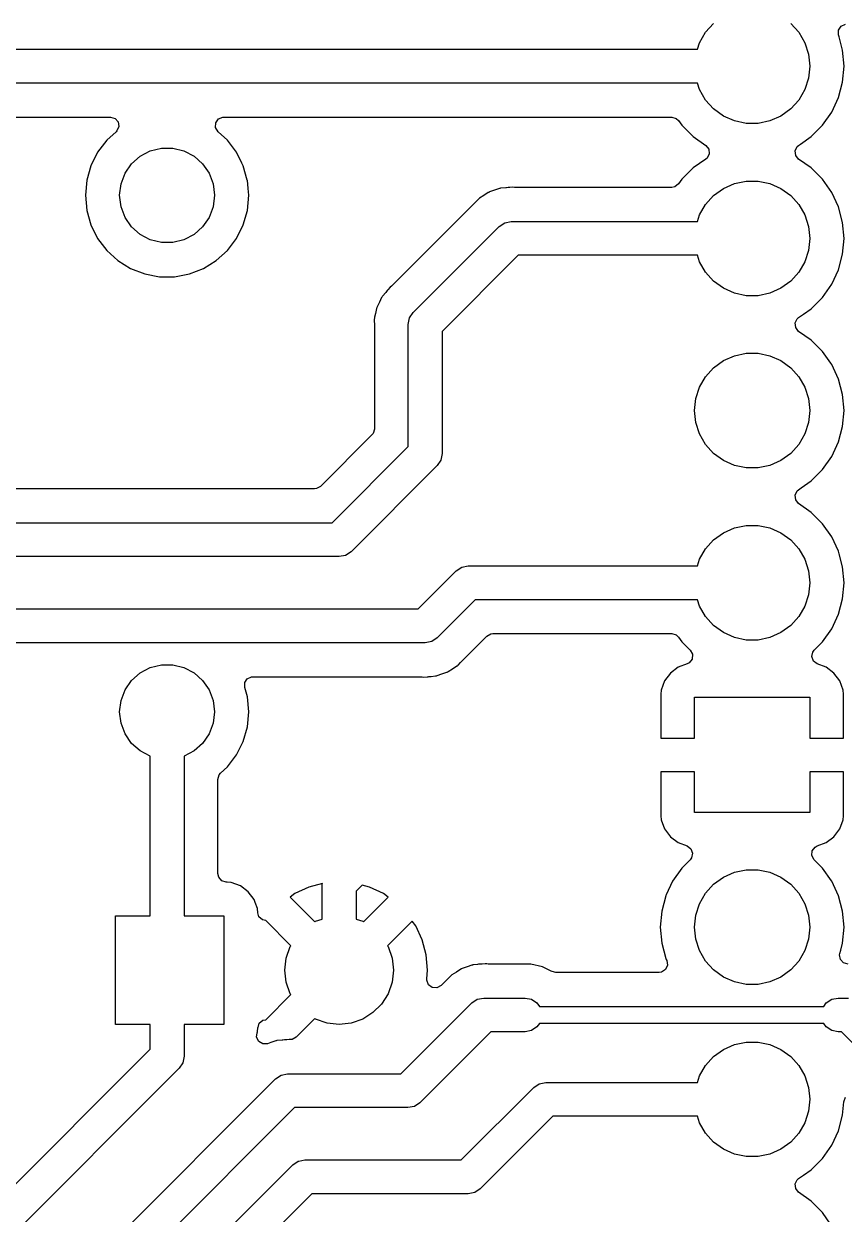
# Model space of a CAD drawing. Extents: x 1.7 to 7.7, y -4.5 to -1.4.
# Drawn here: x 4.517 to 4.993, y -2.442 to -1.75 of the extents above; entities that cross this region are included whole.
import ezdxf

# ---------------------------------------------------------------- set-up
doc = ezdxf.new("R2010")
doc.units = 0
doc.header["$MEASUREMENT"] = 0
doc.layers.add('BLACK', color=7, linetype='CONTINUOUS')

msp = doc.modelspace()

# ---------------------------------------------------------------- linework, layer by layer
at = {"layer": 'BLACK', "linetype": 'CONTINUOUS'}
for p, q in [((4.90943, -1.76139), (4.91293, -1.75533)), ((4.91293, -1.75533), (4.91761, -1.75013)), ((4.96239, -1.75013), (4.96707, -1.75533)), ((4.96707, -1.75533), (4.97057, -1.76139)), ((4.99016, -1.75677), (4.99023, -1.75402)), ((4.99023, -1.75402), (4.99177, -1.75174)), ((4.99177, -1.75174), (4.9943, -1.75066)), ((4.9082, -1.76516), (4.90943, -1.76139)), ((4.97057, -1.76139), (4.97273, -1.76804)), ((4.99049, -1.75799), (4.99016, -1.75677)), ((4.99256, -1.76573), (4.99049, -1.75799)), ((4.4, -1.76516), (4.9082, -1.76516)), ((4.97273, -1.76804), (4.97346, -1.775)), ((4.99337, -1.775), (4.99256, -1.76573)), ((4.97346, -1.775), (4.97273, -1.78196)), ((4.99256, -1.78427), (4.99337, -1.775)), ((4.97273, -1.78196), (4.97057, -1.78861)), ((4.9082, -1.78484), (4.40408, -1.78484)), ((4.90943, -1.78861), (4.9082, -1.78484)), ((4.91293, -1.79467), (4.90943, -1.78861)), ((4.97057, -1.78861), (4.96707, -1.79467)), ((4.99015, -1.79325), (4.99256, -1.78427)), ((4.91761, -1.79987), (4.91293, -1.79467)), ((4.96707, -1.79467), (4.96239, -1.79987)), ((4.98622, -1.80169), (4.99015, -1.79325)), ((4.92327, -1.80398), (4.91761, -1.79987)), ((4.92966, -1.80683), (4.92327, -1.80398)), ((4.95673, -1.80398), (4.95034, -1.80683)), ((4.96239, -1.79987), (4.95673, -1.80398)), ((4.98089, -1.80931), (4.98622, -1.80169)), ((4.41426, -1.80455), (4.5671, -1.80455)), ((4.5671, -1.80455), (4.56974, -1.80532)), ((4.56974, -1.80532), (4.57154, -1.8074)), ((4.57193, -1.81012), (4.57079, -1.81263)), ((4.57154, -1.8074), (4.57193, -1.81012)), ((4.62818, -1.81069), (4.62825, -1.80794)), ((4.62961, -1.81304), (4.62818, -1.81069)), ((4.62825, -1.80794), (4.6298, -1.80566)), ((4.6298, -1.80566), (4.63233, -1.80458)), ((4.63233, -1.80458), (4.6329, -1.80455)), ((4.6329, -1.80455), (4.89324, -1.80455)), ((4.89324, -1.80455), (4.89588, -1.80532)), ((4.89588, -1.80532), (4.89724, -1.80663)), ((4.89724, -1.80663), (4.89911, -1.80931)), ((4.89911, -1.80931), (4.90569, -1.81589)), ((4.9365, -1.80828), (4.92966, -1.80683)), ((4.9435, -1.80828), (4.9365, -1.80828)), ((4.95034, -1.80683), (4.9435, -1.80828)), ((4.97431, -1.81589), (4.98089, -1.80931)), ((4.56492, -1.81802), (4.55964, -1.82501)), ((4.57039, -1.81304), (4.56492, -1.81802)), ((4.57079, -1.81263), (4.57039, -1.81304)), ((4.63508, -1.81802), (4.62961, -1.81304)), ((4.64036, -1.82501), (4.63508, -1.81802)), ((4.90569, -1.81589), (4.90569, -1.81589)), ((4.90569, -1.81589), (4.913, -1.821)), ((4.96801, -1.82029), (4.97431, -1.81589)), ((4.55964, -1.82501), (4.55574, -1.83285)), ((4.55964, -1.82501), (4.55964, -1.82501)), ((4.58434, -1.82732), (4.59023, -1.82423)), ((4.59023, -1.82423), (4.59668, -1.82264)), ((4.59668, -1.82264), (4.60332, -1.82264)), ((4.60332, -1.82264), (4.60977, -1.82423)), ((4.60977, -1.82423), (4.61566, -1.82732)), ((4.64346, -1.83124), (4.64036, -1.82501)), ((4.64036, -1.82501), (4.64036, -1.82501)), ((4.913, -1.821), (4.91472, -1.82315)), ((4.91472, -1.82315), (4.915, -1.82589)), ((4.965, -1.82411), (4.96624, -1.82166)), ((4.96528, -1.82685), (4.965, -1.82411)), ((4.96624, -1.82166), (4.967, -1.821)), ((4.967, -1.821), (4.96801, -1.82029)), ((4.5756, -1.83719), (4.57937, -1.83172)), ((4.57937, -1.83172), (4.58434, -1.82732)), ((4.61566, -1.82732), (4.62063, -1.83172)), ((4.62063, -1.83172), (4.6244, -1.83719)), ((4.64426, -1.83285), (4.64346, -1.83124)), ((4.913, -1.829), (4.90569, -1.83411)), ((4.91376, -1.82834), (4.913, -1.829)), ((4.915, -1.82589), (4.91376, -1.82834)), ((4.967, -1.829), (4.96528, -1.82685)), ((4.97431, -1.83411), (4.967, -1.829)), ((4.55574, -1.83285), (4.55334, -1.84128)), ((4.55574, -1.83285), (4.55574, -1.83285)), ((4.57324, -1.8434), (4.5756, -1.83719)), ((4.6244, -1.83719), (4.62676, -1.8434)), ((4.64663, -1.84119), (4.64426, -1.83285)), ((4.90569, -1.83411), (4.89911, -1.84069)), ((4.98089, -1.84069), (4.97431, -1.83411)), ((4.97431, -1.83411), (4.97431, -1.83411)), ((4.55334, -1.84128), (4.55253, -1.85)), ((4.55334, -1.84128), (4.55334, -1.84128)), ((4.57244, -1.85), (4.57324, -1.8434)), ((4.62676, -1.8434), (4.62756, -1.85)), ((4.64666, -1.84128), (4.64663, -1.84119)), ((4.6471, -1.84605), (4.64666, -1.84128)), ((4.64666, -1.84128), (4.64666, -1.84128)), ((4.79679, -1.84562), (4.79398, -1.84587)), ((4.797, -1.8456), (4.79679, -1.84562)), ((4.79725, -1.84557), (4.797, -1.8456)), ((4.79828, -1.84545), (4.79725, -1.84557)), ((4.7986, -1.84545), (4.79828, -1.84545)), ((4.79882, -1.84544), (4.7986, -1.84545)), ((4.79909, -1.84542), (4.79882, -1.84544)), ((4.80087, -1.84526), (4.79909, -1.84542)), ((4.8018, -1.8454), (4.80087, -1.84526)), ((4.80251, -1.84545), (4.8018, -1.8454)), ((4.89324, -1.84545), (4.80251, -1.84545)), ((4.89509, -1.84509), (4.89324, -1.84545)), ((4.89724, -1.84337), (4.89509, -1.84509)), ((4.89911, -1.84069), (4.89724, -1.84337)), ((4.92327, -1.84602), (4.92966, -1.84317)), ((4.92966, -1.84317), (4.9365, -1.84172)), ((4.9365, -1.84172), (4.9435, -1.84172)), ((4.9435, -1.84172), (4.95034, -1.84317)), ((4.95034, -1.84317), (4.95673, -1.84602)), ((4.9862, -1.84829), (4.98089, -1.84069)), ((4.55253, -1.85), (4.55253, -1.85)), ((4.55253, -1.85), (4.55334, -1.85872)), ((4.57324, -1.8566), (4.57244, -1.85)), ((4.62756, -1.85), (4.62676, -1.8566)), ((4.64666, -1.85872), (4.64747, -1.85)), ((4.64747, -1.85), (4.6471, -1.84605)), ((4.78088, -1.85221), (4.7788, -1.85441)), ((4.7811, -1.85203), (4.78088, -1.85221)), ((4.78132, -1.85184), (4.78109, -1.85203)), ((4.78109, -1.85203), (4.7811, -1.85203)), ((4.78133, -1.85184), (4.78132, -1.85184)), ((4.78155, -1.85166), (4.78133, -1.85184)), ((4.78412, -1.85008), (4.78155, -1.85166)), ((4.78665, -1.84842), (4.78412, -1.85008)), ((4.7869, -1.84829), (4.78665, -1.84842)), ((4.78717, -1.84816), (4.7869, -1.84829)), ((4.7869, -1.84829), (4.7869, -1.84829)), ((4.78743, -1.84804), (4.78717, -1.84816)), ((4.78717, -1.84816), (4.78717, -1.84816)), ((4.7903, -1.84709), (4.78743, -1.84804)), ((4.78743, -1.84804), (4.78743, -1.84804)), ((4.78743, -1.84804), (4.78743, -1.84804)), ((4.79314, -1.84605), (4.7903, -1.84709)), ((4.79342, -1.84599), (4.79314, -1.84605)), ((4.79371, -1.84592), (4.79342, -1.84599)), ((4.79342, -1.84599), (4.79342, -1.84599)), ((4.79398, -1.84587), (4.79371, -1.84592)), ((4.79371, -1.84592), (4.79371, -1.84592)), ((4.91293, -1.85533), (4.91761, -1.85013)), ((4.91761, -1.85013), (4.92327, -1.84602)), ((4.95673, -1.84602), (4.96239, -1.85013)), ((4.96239, -1.85013), (4.96707, -1.85533)), ((4.98622, -1.84831), (4.9862, -1.84829)), ((4.99015, -1.85675), (4.98622, -1.84831)), ((4.55334, -1.85872), (4.55334, -1.85872)), ((4.55334, -1.85872), (4.55574, -1.86715)), ((4.5756, -1.86281), (4.57324, -1.8566)), ((4.62676, -1.8566), (4.6244, -1.86281)), ((4.64426, -1.86715), (4.64666, -1.85872)), ((4.7788, -1.85441), (4.73088, -1.90233)), ((4.90943, -1.86139), (4.91293, -1.85533)), ((4.96707, -1.85533), (4.97057, -1.86139)), ((4.99256, -1.86573), (4.99015, -1.85675)), ((4.57937, -1.86828), (4.5756, -1.86281)), ((4.6244, -1.86281), (4.62063, -1.86828)), ((4.79304, -1.86804), (4.79623, -1.86591)), ((4.79623, -1.86591), (4.8, -1.86516)), ((4.8, -1.86516), (4.9082, -1.86516)), ((4.9082, -1.86516), (4.90943, -1.86139)), ((4.97057, -1.86139), (4.97273, -1.86804)), ((4.99337, -1.875), (4.99256, -1.86573)), ((4.55574, -1.86715), (4.55574, -1.86715)), ((4.55574, -1.86715), (4.55964, -1.87499)), ((4.58434, -1.87268), (4.57937, -1.86828)), ((4.59023, -1.87577), (4.58434, -1.87268)), ((4.61566, -1.87268), (4.60977, -1.87577)), ((4.62063, -1.86828), (4.61566, -1.87268)), ((4.64036, -1.87499), (4.64426, -1.86715)), ((4.74304, -1.91804), (4.79304, -1.86804)), ((4.97273, -1.86804), (4.97346, -1.875)), ((4.55964, -1.87499), (4.55964, -1.87499)), ((4.55964, -1.87499), (4.56492, -1.88198)), ((4.59668, -1.87736), (4.59023, -1.87577)), ((4.60332, -1.87736), (4.59668, -1.87736)), ((4.60977, -1.87577), (4.60332, -1.87736)), ((4.63508, -1.88198), (4.64036, -1.87499)), ((4.97346, -1.875), (4.97273, -1.88196)), ((4.99256, -1.88427), (4.99337, -1.875)), ((4.56492, -1.88198), (4.5714, -1.88788)), ((4.6286, -1.88788), (4.63508, -1.88198)), ((4.80408, -1.88484), (4.75984, -1.92908)), ((4.9082, -1.88484), (4.80408, -1.88484)), ((4.90943, -1.88861), (4.9082, -1.88484)), ((4.97273, -1.88196), (4.97057, -1.88861)), ((4.99015, -1.89325), (4.99256, -1.88427)), ((4.5714, -1.88788), (4.5714, -1.88788)), ((4.5714, -1.88788), (4.57884, -1.89249)), ((4.57884, -1.89249), (4.57884, -1.89249)), ((4.57884, -1.89249), (4.57884, -1.89249)), ((4.57884, -1.89249), (4.58701, -1.89565)), ((4.61299, -1.89565), (4.62116, -1.89249)), ((4.62116, -1.89249), (4.6286, -1.88788)), ((4.91293, -1.89467), (4.90943, -1.88861)), ((4.97057, -1.88861), (4.96707, -1.89467)), ((4.98622, -1.90169), (4.99015, -1.89325)), ((4.58701, -1.89565), (4.59562, -1.89726)), ((4.59562, -1.89726), (4.59562, -1.89726)), ((4.59562, -1.89726), (4.60438, -1.89726)), ((4.60438, -1.89726), (4.61299, -1.89565)), ((4.60438, -1.89726), (4.60438, -1.89726)), ((4.91761, -1.89987), (4.91293, -1.89467)), ((4.92327, -1.90398), (4.91761, -1.89987)), ((4.96239, -1.89987), (4.95673, -1.90398)), ((4.96707, -1.89467), (4.96239, -1.89987)), ((4.72709, -1.90634), (4.72515, -1.90865)), ((4.72789, -1.90532), (4.72709, -1.90634)), ((4.72812, -1.90509), (4.72789, -1.90532)), ((4.72826, -1.90494), (4.72812, -1.90509)), ((4.72959, -1.90336), (4.72826, -1.90494)), ((4.73034, -1.9028), (4.72959, -1.90336)), ((4.73088, -1.90233), (4.73034, -1.9028)), ((4.92966, -1.90683), (4.92327, -1.90398)), ((4.9365, -1.90828), (4.92966, -1.90683)), ((4.95034, -1.90683), (4.9435, -1.90828)), ((4.95673, -1.90398), (4.95034, -1.90683)), ((4.98089, -1.90931), (4.98622, -1.90169)), ((4.72205, -1.91483), (4.72195, -1.91509)), ((4.7234, -1.91212), (4.72205, -1.91483)), ((4.72468, -1.90938), (4.7234, -1.91212)), ((4.72483, -1.90914), (4.72468, -1.90938)), ((4.72499, -1.90889), (4.72483, -1.90914)), ((4.72483, -1.90914), (4.72483, -1.90914)), ((4.72515, -1.90865), (4.72499, -1.90889)), ((4.72499, -1.90889), (4.72499, -1.90889)), ((4.9435, -1.90828), (4.9365, -1.90828)), ((4.97431, -1.91589), (4.98089, -1.90931)), ((4.72042, -1.92183), (4.72039, -1.92212)), ((4.72045, -1.92155), (4.72042, -1.92183)), ((4.72042, -1.92183), (4.72042, -1.92183)), ((4.72063, -1.9208), (4.72045, -1.92155)), ((4.72115, -1.9186), (4.72063, -1.9208)), ((4.72155, -1.91665), (4.72115, -1.9186)), ((4.72176, -1.91564), (4.72155, -1.91665)), ((4.72185, -1.91537), (4.72176, -1.91564)), ((4.72195, -1.91509), (4.72185, -1.91537)), ((4.72185, -1.91537), (4.72185, -1.91537)), ((4.72195, -1.91509), (4.72195, -1.91509)), ((4.74016, -1.925), (4.74091, -1.92123)), ((4.74091, -1.92123), (4.74304, -1.91804)), ((4.965, -1.92411), (4.96624, -1.92166)), ((4.96624, -1.92166), (4.967, -1.921)), ((4.967, -1.921), (4.96984, -1.91901)), ((4.96984, -1.91901), (4.97431, -1.91589)), ((4.72039, -1.92212), (4.72036, -1.92241)), ((4.72036, -1.92241), (4.72045, -1.92543)), ((4.72039, -1.92212), (4.72039, -1.92212)), ((4.72045, -1.92543), (4.72045, -1.98574)), ((4.74016, -1.99592), (4.74016, -1.925)), ((4.96528, -1.92685), (4.965, -1.92411)), ((4.967, -1.929), (4.96528, -1.92685)), ((4.75984, -1.92908), (4.75984, -2)), ((4.97431, -1.93411), (4.967, -1.929)), ((4.98089, -1.94069), (4.97431, -1.93411)), ((4.97431, -1.93411), (4.97431, -1.93411)), ((4.92966, -1.94317), (4.9365, -1.94172)), ((4.9365, -1.94172), (4.9435, -1.94172)), ((4.9435, -1.94172), (4.95034, -1.94317)), ((4.98563, -1.94747), (4.98089, -1.94069)), ((4.91761, -1.95013), (4.92327, -1.94602)), ((4.92327, -1.94602), (4.92966, -1.94317)), ((4.95034, -1.94317), (4.95673, -1.94602)), ((4.95673, -1.94602), (4.96239, -1.95013)), ((4.98622, -1.94831), (4.98563, -1.94747)), ((4.99015, -1.95675), (4.98622, -1.94831)), ((4.90943, -1.96139), (4.91293, -1.95533)), ((4.91293, -1.95533), (4.91761, -1.95013)), ((4.96239, -1.95013), (4.96707, -1.95533)), ((4.96707, -1.95533), (4.97057, -1.96139)), ((4.90727, -1.96804), (4.90943, -1.96139)), ((4.97057, -1.96139), (4.97273, -1.96804)), ((4.99256, -1.96573), (4.99015, -1.95675)), ((4.90654, -1.975), (4.90727, -1.96804)), ((4.97273, -1.96804), (4.97346, -1.975)), ((4.99337, -1.975), (4.99256, -1.96573)), ((4.90727, -1.98196), (4.90654, -1.975)), ((4.97346, -1.975), (4.97273, -1.98196)), ((4.99256, -1.98427), (4.99337, -1.975)), ((4.90943, -1.98861), (4.90727, -1.98196)), ((4.97273, -1.98196), (4.97057, -1.98861)), ((4.71902, -1.98919), (4.68919, -2.01902)), ((4.71968, -1.98838), (4.71902, -1.98919)), ((4.72045, -1.98574), (4.71968, -1.98838)), ((4.91293, -1.99467), (4.90943, -1.98861)), ((4.97057, -1.98861), (4.96707, -1.99467)), ((4.99015, -1.99325), (4.99256, -1.98427)), ((4.69592, -2.04016), (4.74016, -1.99592)), ((4.91761, -1.99987), (4.91293, -1.99467)), ((4.96707, -1.99467), (4.96239, -1.99987)), ((4.98622, -2.00169), (4.99015, -1.99325)), ((4.75909, -2.00377), (4.75696, -2.00696)), ((4.75984, -2), (4.75909, -2.00377)), ((4.92327, -2.00398), (4.91761, -1.99987)), ((4.92966, -2.00683), (4.92327, -2.00398)), ((4.95673, -2.00398), (4.95034, -2.00683)), ((4.96239, -1.99987), (4.95673, -2.00398)), ((4.98089, -2.00931), (4.98622, -2.00169)), ((4.75696, -2.00696), (4.70696, -2.05696)), ((4.9365, -2.00828), (4.92966, -2.00683)), ((4.9435, -2.00828), (4.9365, -2.00828)), ((4.95034, -2.00683), (4.9435, -2.00828)), ((4.97431, -2.01589), (4.98089, -2.00931)), ((4.96852, -2.01994), (4.97431, -2.01589)), ((4.68574, -2.02045), (4.30251, -2.02045)), ((4.68678, -2.02034), (4.68574, -2.02045)), ((4.68919, -2.01902), (4.68678, -2.02034)), ((4.965, -2.02411), (4.96624, -2.02166)), ((4.96528, -2.02685), (4.965, -2.02411)), ((4.96624, -2.02166), (4.967, -2.021)), ((4.967, -2.021), (4.96852, -2.01994)), ((4.967, -2.029), (4.96528, -2.02685)), ((4.97431, -2.03411), (4.967, -2.029)), ((4.98089, -2.04069), (4.97431, -2.03411)), ((4.97431, -2.03411), (4.97431, -2.03411)), ((4.3, -2.04016), (4.69592, -2.04016)), ((4.91761, -2.05013), (4.92327, -2.04602)), ((4.92327, -2.04602), (4.92966, -2.04317)), ((4.92966, -2.04317), (4.9365, -2.04172)), ((4.9365, -2.04172), (4.9435, -2.04172)), ((4.9435, -2.04172), (4.95034, -2.04317)), ((4.95034, -2.04317), (4.95673, -2.04602)), ((4.95673, -2.04602), (4.96239, -2.05013)), ((4.9862, -2.04829), (4.98089, -2.04069)), ((4.91293, -2.05533), (4.91761, -2.05013)), ((4.96239, -2.05013), (4.96707, -2.05533)), ((4.98622, -2.04831), (4.9862, -2.04829)), ((4.99015, -2.05675), (4.98622, -2.04831)), ((4.7, -2.05984), (4.30408, -2.05984)), ((4.70377, -2.05909), (4.7, -2.05984)), ((4.70696, -2.05696), (4.70377, -2.05909)), ((4.90943, -2.06139), (4.91293, -2.05533)), ((4.96707, -2.05533), (4.97057, -2.06139)), ((4.99057, -2.0583), (4.99015, -2.05675)), ((4.99015, -2.05675), (4.99015, -2.05675)), ((4.99015, -2.05675), (4.99015, -2.05675)), ((4.99256, -2.06573), (4.99057, -2.0583)), ((4.76804, -2.06804), (4.77123, -2.06591)), ((4.77123, -2.06591), (4.775, -2.06516)), ((4.775, -2.06516), (4.775, -2.06516)), ((4.775, -2.06516), (4.9082, -2.06516)), ((4.9082, -2.06516), (4.90943, -2.06139)), ((4.97057, -2.06139), (4.97273, -2.06804)), ((4.99337, -2.075), (4.99256, -2.06573)), ((4.74592, -2.09016), (4.76804, -2.06804)), ((4.76804, -2.06804), (4.76804, -2.06804)), ((4.97273, -2.06804), (4.97346, -2.075)), ((4.97346, -2.075), (4.97273, -2.08196)), ((4.99256, -2.08427), (4.99337, -2.075)), ((4.77908, -2.08484), (4.75696, -2.10696)), ((4.9082, -2.08484), (4.77908, -2.08484)), ((4.90943, -2.08861), (4.9082, -2.08484)), ((4.97273, -2.08196), (4.97057, -2.08861)), ((4.99015, -2.09325), (4.99256, -2.08427)), ((4.35, -2.09016), (4.74592, -2.09016)), ((4.91293, -2.09467), (4.90943, -2.08861)), ((4.97057, -2.08861), (4.96707, -2.09467)), ((4.98622, -2.10169), (4.99015, -2.09325)), ((4.91761, -2.09987), (4.91293, -2.09467)), ((4.92327, -2.10398), (4.91761, -2.09987)), ((4.96239, -2.09987), (4.95673, -2.10398)), ((4.96707, -2.09467), (4.96239, -2.09987)), ((4.75696, -2.10696), (4.75377, -2.10909)), ((4.7712, -2.12059), (4.78581, -2.10598)), ((4.78581, -2.10598), (4.78822, -2.10466)), ((4.78822, -2.10466), (4.78926, -2.10455)), ((4.78926, -2.10455), (4.89324, -2.10455)), ((4.89324, -2.10455), (4.89588, -2.10532)), ((4.89588, -2.10532), (4.89724, -2.10663)), ((4.89724, -2.10663), (4.89911, -2.10931)), ((4.92966, -2.10683), (4.92327, -2.10398)), ((4.9365, -2.10828), (4.92966, -2.10683)), ((4.9435, -2.10828), (4.9365, -2.10828)), ((4.95034, -2.10683), (4.9435, -2.10828)), ((4.95673, -2.10398), (4.95034, -2.10683)), ((4.98089, -2.10931), (4.98622, -2.10169)), ((4.75, -2.10984), (4.35408, -2.10984)), ((4.75377, -2.10909), (4.75, -2.10984)), ((4.89911, -2.10931), (4.90393, -2.11412)), ((4.90393, -2.11412), (4.90525, -2.11654)), ((4.97465, -2.11792), (4.97524, -2.11523)), ((4.97524, -2.11523), (4.97607, -2.11412)), ((4.97607, -2.11412), (4.98089, -2.10931)), ((4.76912, -2.12279), (4.77059, -2.12124)), ((4.77059, -2.12124), (4.7712, -2.12059)), ((4.90218, -2.12215), (4.897, -2.12408)), ((4.9034, -2.12148), (4.90218, -2.12215)), ((4.90505, -2.11928), (4.9034, -2.12148)), ((4.90525, -2.11654), (4.90505, -2.11928)), ((4.97561, -2.1205), (4.97465, -2.11792)), ((4.97782, -2.12215), (4.97561, -2.1205)), ((4.983, -2.12408), (4.97782, -2.12215)), ((4.57937, -2.13172), (4.58434, -2.12732)), ((4.58434, -2.12732), (4.59023, -2.12423)), ((4.59023, -2.12423), (4.59668, -2.12264)), ((4.59668, -2.12264), (4.60332, -2.12264)), ((4.60332, -2.12264), (4.60977, -2.12423)), ((4.60977, -2.12423), (4.61566, -2.12732)), ((4.61566, -2.12732), (4.62063, -2.13172)), ((4.75351, -2.12935), (4.75602, -2.12913)), ((4.75602, -2.12913), (4.75629, -2.12908)), ((4.75602, -2.12913), (4.75602, -2.12913)), ((4.75629, -2.12908), (4.75658, -2.12901)), ((4.75629, -2.12908), (4.75629, -2.12908)), ((4.75658, -2.12901), (4.75686, -2.12895)), ((4.75658, -2.12901), (4.75658, -2.12901)), ((4.75686, -2.12895), (4.7597, -2.12791)), ((4.75686, -2.12895), (4.75686, -2.12895)), ((4.7597, -2.12791), (4.76257, -2.12696)), ((4.76257, -2.12696), (4.76283, -2.12684)), ((4.76257, -2.12696), (4.76257, -2.12696)), ((4.76283, -2.12684), (4.7631, -2.12671)), ((4.76283, -2.12684), (4.76283, -2.12684)), ((4.7631, -2.12671), (4.76335, -2.12658)), ((4.7631, -2.12671), (4.7631, -2.12671)), ((4.76335, -2.12658), (4.76588, -2.12492)), ((4.76335, -2.12658), (4.76335, -2.12658)), ((4.76588, -2.12492), (4.76845, -2.12334)), ((4.76845, -2.12333), (4.76867, -2.12316)), ((4.76845, -2.12334), (4.76845, -2.12333)), ((4.76867, -2.12316), (4.76868, -2.12316)), ((4.76868, -2.12316), (4.76891, -2.12297)), ((4.7689, -2.12297), (4.76912, -2.12279)), ((4.76891, -2.12297), (4.7689, -2.12297)), ((4.76912, -2.12279), (4.76912, -2.12279)), ((4.89247, -2.12747), (4.88908, -2.132)), ((4.897, -2.12408), (4.89247, -2.12747)), ((4.89247, -2.12747), (4.89247, -2.12747)), ((4.897, -2.12408), (4.897, -2.12408)), ((4.98753, -2.12747), (4.983, -2.12408)), ((4.983, -2.12408), (4.983, -2.12408)), ((4.99092, -2.132), (4.98753, -2.12747)), ((4.98753, -2.12747), (4.98753, -2.12747)), ((4.5756, -2.13719), (4.57937, -2.13172)), ((4.62063, -2.13172), (4.6244, -2.13719)), ((4.64509, -2.13577), (4.64511, -2.13301)), ((4.64666, -2.14128), (4.64509, -2.13577)), ((4.64511, -2.13301), (4.64662, -2.13071)), ((4.64662, -2.13071), (4.64913, -2.12959)), ((4.64913, -2.12959), (4.64979, -2.12955)), ((4.64979, -2.12955), (4.74749, -2.12955)), ((4.74749, -2.12955), (4.7482, -2.1296)), ((4.7482, -2.1296), (4.74913, -2.12974)), ((4.74913, -2.12974), (4.75118, -2.12956)), ((4.75118, -2.12956), (4.7514, -2.12955)), ((4.7514, -2.12955), (4.75172, -2.12955)), ((4.75172, -2.12955), (4.75218, -2.12949)), ((4.75172, -2.12955), (4.75172, -2.12955)), ((4.75218, -2.12949), (4.753, -2.1294)), ((4.753, -2.1294), (4.75351, -2.12935)), ((4.88908, -2.132), (4.8871, -2.13731)), ((4.88908, -2.132), (4.88908, -2.132)), ((4.9929, -2.13731), (4.99092, -2.132)), ((4.99092, -2.132), (4.99092, -2.132)), ((4.57324, -2.1434), (4.5756, -2.13719)), ((4.6244, -2.13719), (4.62676, -2.1434)), ((4.64747, -2.15), (4.64666, -2.14128)), ((4.8871, -2.13731), (4.88685, -2.13965)), ((4.88685, -2.13965), (4.88685, -2.16516)), ((4.8871, -2.13731), (4.8871, -2.13731)), ((4.90654, -2.16516), (4.90654, -2.14154)), ((4.90654, -2.14154), (4.97346, -2.14154)), ((4.97346, -2.14154), (4.97346, -2.16516)), ((4.99315, -2.13965), (4.9929, -2.13731)), ((4.9929, -2.13731), (4.9929, -2.13731)), ((4.99315, -2.16516), (4.99315, -2.13965)), ((4.99315, -2.13965), (4.99315, -2.13965)), ((4.57244, -2.15), (4.57324, -2.1434)), ((4.62676, -2.1434), (4.62756, -2.15)), ((4.57324, -2.1566), (4.57244, -2.15)), ((4.5756, -2.16281), (4.57324, -2.1566)), ((4.62676, -2.1566), (4.6244, -2.16281)), ((4.62756, -2.15), (4.62676, -2.1566)), ((4.64666, -2.15872), (4.64747, -2.15)), ((4.57937, -2.16828), (4.5756, -2.16281)), ((4.6244, -2.16281), (4.62063, -2.16828)), ((4.64426, -2.16715), (4.64666, -2.15872)), ((4.58434, -2.17268), (4.57937, -2.16828)), ((4.62063, -2.16828), (4.61566, -2.17268)), ((4.64036, -2.17499), (4.64426, -2.16715)), ((4.88685, -2.16516), (4.90654, -2.16516)), ((4.97346, -2.16516), (4.99315, -2.16516)), ((4.59016, -2.17573), (4.58434, -2.17268)), ((4.59016, -2.25), (4.59016, -2.17573)), ((4.61566, -2.17268), (4.60984, -2.17573)), ((4.60984, -2.17573), (4.60984, -2.25)), ((4.63508, -2.18198), (4.64036, -2.17499)), ((4.63114, -2.18557), (4.63508, -2.18198)), ((4.62955, -2.18918), (4.63032, -2.18654)), ((4.62955, -2.24392), (4.62955, -2.18918)), ((4.63032, -2.18654), (4.63114, -2.18557)), ((4.90654, -2.18484), (4.88685, -2.18484)), ((4.88685, -2.18484), (4.88685, -2.21035)), ((4.90654, -2.20846), (4.90654, -2.18484)), ((4.99315, -2.18484), (4.97346, -2.18484)), ((4.97346, -2.18484), (4.97346, -2.20846)), ((4.99315, -2.21035), (4.99315, -2.18484)), ((4.88685, -2.21035), (4.8871, -2.21269)), ((4.97346, -2.20846), (4.90654, -2.20846)), ((4.9929, -2.21269), (4.99315, -2.21035)), ((4.99315, -2.21035), (4.99315, -2.21035)), ((4.8871, -2.21269), (4.8871, -2.21269)), ((4.8871, -2.21269), (4.88908, -2.218)), ((4.88908, -2.218), (4.88908, -2.218)), ((4.88908, -2.218), (4.89247, -2.22253)), ((4.98753, -2.22253), (4.99092, -2.218)), ((4.99092, -2.218), (4.9929, -2.21269)), ((4.99092, -2.218), (4.99092, -2.218)), ((4.9929, -2.21269), (4.9929, -2.21269)), ((4.89247, -2.22253), (4.89247, -2.22253)), ((4.89247, -2.22253), (4.897, -2.22592)), ((4.897, -2.22592), (4.897, -2.22592)), ((4.897, -2.22592), (4.90218, -2.22785)), ((4.97782, -2.22785), (4.983, -2.22592)), ((4.983, -2.22592), (4.98753, -2.22253)), ((4.983, -2.22592), (4.983, -2.22592)), ((4.98753, -2.22253), (4.98753, -2.22253)), ((4.90218, -2.22785), (4.90439, -2.2295)), ((4.90439, -2.2295), (4.90535, -2.23208)), ((4.90535, -2.23208), (4.90476, -2.23476)), ((4.97475, -2.23346), (4.97495, -2.23072)), ((4.97495, -2.23072), (4.9766, -2.22852)), ((4.9766, -2.22852), (4.97782, -2.22785)), ((4.90393, -2.23588), (4.89911, -2.24069)), ((4.90476, -2.23476), (4.90393, -2.23588)), ((4.97607, -2.23588), (4.97475, -2.23346)), ((4.97857, -2.23838), (4.97607, -2.23588)), ((4.98089, -2.24069), (4.97857, -2.23838)), ((4.62999, -2.24595), (4.62955, -2.24392)), ((4.63179, -2.24802), (4.62999, -2.24595)), ((4.89911, -2.24069), (4.89378, -2.24831)), ((4.91761, -2.25013), (4.92327, -2.24602)), ((4.92327, -2.24602), (4.92966, -2.24317)), ((4.92966, -2.24317), (4.9365, -2.24172)), ((4.9365, -2.24172), (4.9435, -2.24172)), ((4.9435, -2.24172), (4.95034, -2.24317)), ((4.95034, -2.24317), (4.95673, -2.24602)), ((4.95673, -2.24602), (4.96239, -2.25013)), ((4.98602, -2.24802), (4.98089, -2.24069)), ((4.59016, -2.2685), (4.59016, -2.25)), ((4.60984, -2.25), (4.60984, -2.2685)), ((4.63443, -2.2488), (4.63179, -2.24802)), ((4.63496, -2.2488), (4.63443, -2.2488)), ((4.6373, -2.24905), (4.63496, -2.2488)), ((4.63496, -2.2488), (4.63496, -2.2488)), ((4.63496, -2.2488), (4.63496, -2.2488)), ((4.63496, -2.2488), (4.63496, -2.2488)), ((4.64261, -2.25103), (4.6373, -2.24905)), ((4.6373, -2.24905), (4.6373, -2.24905)), ((4.64715, -2.25443), (4.64261, -2.25103)), ((4.64261, -2.25103), (4.64261, -2.25103)), ((4.68243, -2.25172), (4.67431, -2.25551)), ((4.69023, -2.24963), (4.68243, -2.25172)), ((4.68243, -2.25172), (4.68243, -2.25172)), ((4.69016, -2.25), (4.69023, -2.24963)), ((4.69016, -2.27029), (4.69016, -2.25)), ((4.71333, -2.25059), (4.70984, -2.25408)), ((4.71757, -2.25172), (4.71333, -2.25059)), ((4.72569, -2.25551), (4.71757, -2.25172)), ((4.71757, -2.25172), (4.71757, -2.25172)), ((4.89378, -2.24831), (4.8901, -2.2562)), ((4.89378, -2.24831), (4.89378, -2.24831)), ((4.91293, -2.25533), (4.91761, -2.25013)), ((4.96239, -2.25013), (4.96707, -2.25533)), ((4.98622, -2.24831), (4.98602, -2.24802)), ((4.99015, -2.25675), (4.98622, -2.24831)), ((4.65054, -2.25896), (4.64715, -2.25443)), ((4.64715, -2.25443), (4.64715, -2.25443)), ((4.65116, -2.26063), (4.65054, -2.25896)), ((4.65054, -2.25896), (4.65054, -2.25896)), ((4.67431, -2.25551), (4.67144, -2.25752)), ((4.67144, -2.25752), (4.67144, -2.25752)), ((4.67144, -2.25752), (4.68585, -2.27193)), ((4.70984, -2.25408), (4.70984, -2.27029)), ((4.71415, -2.27193), (4.72856, -2.25752)), ((4.72856, -2.25752), (4.72569, -2.25551)), ((4.72569, -2.25551), (4.72569, -2.25551)), ((4.72856, -2.25752), (4.72856, -2.25752)), ((4.88985, -2.25675), (4.88744, -2.26573)), ((4.88988, -2.25666), (4.88985, -2.25675)), ((4.88985, -2.25675), (4.88985, -2.25675)), ((4.8901, -2.2562), (4.88988, -2.25666)), ((4.90943, -2.26139), (4.91293, -2.25533)), ((4.96707, -2.25533), (4.97057, -2.26139)), ((4.99256, -2.26573), (4.99015, -2.25675)), ((4.65252, -2.26427), (4.65116, -2.26063)), ((4.65278, -2.26662), (4.65252, -2.26427)), ((4.65278, -2.26675), (4.65278, -2.26662)), ((4.65278, -2.26662), (4.65278, -2.26662)), ((4.65279, -2.26675), (4.65278, -2.26675)), ((4.65283, -2.26675), (4.65279, -2.26675)), ((4.65279, -2.26675), (4.65279, -2.26675)), ((4.65279, -2.26675), (4.65279, -2.26675)), ((4.65341, -2.26893), (4.65283, -2.26675)), ((4.88744, -2.26573), (4.88663, -2.275)), ((4.88744, -2.26573), (4.88744, -2.26573)), ((4.90727, -2.26804), (4.90943, -2.26139)), ((4.97057, -2.26139), (4.97273, -2.26804)), ((4.99337, -2.275), (4.99256, -2.26573)), ((4.57008, -2.3315), (4.57008, -2.2685)), ((4.57008, -2.2685), (4.59016, -2.2685)), ((4.60984, -2.2685), (4.63307, -2.2685)), ((4.63307, -2.2685), (4.63307, -2.3315)), ((4.65539, -2.27085), (4.65341, -2.26893)), ((4.65731, -2.27123), (4.65539, -2.27085)), ((4.67193, -2.28585), (4.65731, -2.27123)), ((4.68585, -2.27193), (4.68633, -2.27162)), ((4.68633, -2.27162), (4.69016, -2.27029)), ((4.70984, -2.27029), (4.71367, -2.27162)), ((4.71367, -2.27162), (4.71415, -2.27193)), ((4.74248, -2.27144), (4.72807, -2.28585)), ((4.74449, -2.27431), (4.74248, -2.27144)), ((4.74248, -2.27144), (4.74248, -2.27144)), ((4.74828, -2.28243), (4.74449, -2.27431)), ((4.74449, -2.27431), (4.74449, -2.27431)), ((4.90654, -2.275), (4.90727, -2.26804)), ((4.97273, -2.26804), (4.97346, -2.275)), ((4.88663, -2.275), (4.88663, -2.275)), ((4.88663, -2.275), (4.88744, -2.28427)), ((4.90727, -2.28196), (4.90654, -2.275)), ((4.97346, -2.275), (4.97273, -2.28196)), ((4.99256, -2.28427), (4.99337, -2.275)), ((4.66929, -2.29299), (4.67162, -2.28633)), ((4.67162, -2.28633), (4.67193, -2.28585)), ((4.72807, -2.28585), (4.72838, -2.28633)), ((4.72838, -2.28633), (4.73071, -2.29299)), ((4.7506, -2.29108), (4.74828, -2.28243)), ((4.74828, -2.28243), (4.74828, -2.28243)), ((4.88744, -2.28427), (4.88744, -2.28427)), ((4.88744, -2.28427), (4.88985, -2.29325)), ((4.90943, -2.28861), (4.90727, -2.28196)), ((4.97273, -2.28196), (4.97057, -2.28861)), ((4.99146, -2.28838), (4.99256, -2.28427)), ((4.6685, -2.3), (4.66929, -2.29299)), ((4.73071, -2.29299), (4.7315, -2.3)), ((4.75138, -2.3), (4.7506, -2.29108)), ((4.7506, -2.29108), (4.7506, -2.29108)), ((4.88985, -2.29325), (4.88985, -2.29325)), ((4.88985, -2.29325), (4.88985, -2.29325)), ((4.88985, -2.29325), (4.89006, -2.29372)), ((4.89006, -2.29372), (4.89039, -2.29443)), ((4.89039, -2.29443), (4.89081, -2.29715)), ((4.91293, -2.29467), (4.90943, -2.28861)), ((4.91761, -2.29987), (4.91293, -2.29467)), ((4.96707, -2.29467), (4.96239, -2.29987)), ((4.97057, -2.28861), (4.96707, -2.29467)), ((4.99081, -2.29101), (4.99094, -2.2903)), ((4.99128, -2.29372), (4.99081, -2.29101)), ((4.99094, -2.2903), (4.99146, -2.28838)), ((4.99314, -2.29575), (4.99128, -2.29372)), ((4.66929, -2.30701), (4.6685, -2.3)), ((4.7315, -2.3), (4.73071, -2.30701)), ((4.75093, -2.30509), (4.75138, -2.3)), ((4.75138, -2.3), (4.75138, -2.3)), ((4.76812, -2.30108), (4.76555, -2.30266)), ((4.77065, -2.29942), (4.76812, -2.30108)), ((4.7709, -2.29929), (4.77065, -2.29942)), ((4.77117, -2.29916), (4.7709, -2.29929)), ((4.7709, -2.29929), (4.7709, -2.29929)), ((4.77143, -2.29904), (4.77117, -2.29916)), ((4.77117, -2.29916), (4.77117, -2.29916)), ((4.7743, -2.29809), (4.77143, -2.29904)), ((4.77714, -2.29705), (4.7743, -2.29809)), ((4.77742, -2.29699), (4.77714, -2.29705)), ((4.77771, -2.29692), (4.77742, -2.29699)), ((4.77742, -2.29699), (4.77742, -2.29699)), ((4.77798, -2.29687), (4.77771, -2.29692)), ((4.77771, -2.29692), (4.77771, -2.29692)), ((4.78039, -2.29666), (4.77798, -2.29687)), ((4.781, -2.2966), (4.78039, -2.29666)), ((4.78142, -2.29655), (4.781, -2.2966)), ((4.78228, -2.29645), (4.78142, -2.29655)), ((4.7826, -2.29645), (4.78228, -2.29645)), ((4.78282, -2.29644), (4.7826, -2.29645)), ((4.78311, -2.29642), (4.78282, -2.29644)), ((4.78487, -2.29626), (4.78311, -2.29642)), ((4.7858, -2.2964), (4.78487, -2.29626)), ((4.78651, -2.29645), (4.7858, -2.2964)), ((4.81145, -2.29645), (4.78651, -2.29645)), ((4.81817, -2.29805), (4.81145, -2.29645)), ((4.81145, -2.29645), (4.81145, -2.29645)), ((4.82324, -2.30059), (4.81817, -2.29805)), ((4.82377, -2.30085), (4.82324, -2.30059)), ((4.82596, -2.30137), (4.82377, -2.30085)), ((4.88597, -2.30137), (4.82596, -2.30137)), ((4.88738, -2.30117), (4.88597, -2.30137)), ((4.88968, -2.29966), (4.88738, -2.30117)), ((4.89081, -2.29715), (4.88968, -2.29966)), ((4.92327, -2.30398), (4.91761, -2.29987)), ((4.96239, -2.29987), (4.95673, -2.30398)), ((4.9958, -2.29645), (4.99314, -2.29575)), ((4.67162, -2.31367), (4.66929, -2.30701)), ((4.73071, -2.30701), (4.72838, -2.31367)), ((4.75093, -2.30586), (4.75093, -2.30509)), ((4.75189, -2.30844), (4.75093, -2.30586)), ((4.75409, -2.31009), (4.75189, -2.30844)), ((4.75925, -2.30897), (4.75683, -2.31029)), ((4.7628, -2.30541), (4.75925, -2.30897)), ((4.76311, -2.30509), (4.7628, -2.30541)), ((4.76488, -2.30321), (4.76311, -2.30509)), ((4.7651, -2.30303), (4.76488, -2.30321)), ((4.76488, -2.30321), (4.76488, -2.30321)), ((4.76488, -2.30321), (4.76488, -2.30321)), ((4.76532, -2.30284), (4.76509, -2.30303)), ((4.76509, -2.30303), (4.7651, -2.30303)), ((4.76533, -2.30284), (4.76532, -2.30284)), ((4.76555, -2.30266), (4.76533, -2.30284)), ((4.92966, -2.30683), (4.92327, -2.30398)), ((4.9365, -2.30828), (4.92966, -2.30683)), ((4.9435, -2.30828), (4.9365, -2.30828)), ((4.95034, -2.30683), (4.9435, -2.30828)), ((4.95673, -2.30398), (4.95034, -2.30683)), ((4.65734, -2.32874), (4.67193, -2.31415)), ((4.67193, -2.31415), (4.67162, -2.31367)), ((4.72838, -2.31367), (4.72462, -2.31964)), ((4.75683, -2.31029), (4.75409, -2.31009)), ((4.72462, -2.31964), (4.71964, -2.32462)), ((4.7426, -2.35348), (4.77704, -2.31904)), ((4.77704, -2.31904), (4.78023, -2.31691)), ((4.78023, -2.31691), (4.784, -2.31616)), ((4.784, -2.31616), (4.808, -2.31616)), ((4.808, -2.31616), (4.81177, -2.31691)), ((4.81177, -2.31691), (4.81496, -2.31904)), ((4.81496, -2.31904), (4.81632, -2.32108)), ((4.81632, -2.32108), (4.98168, -2.32108)), ((4.98168, -2.32108), (4.98304, -2.31904)), ((4.98304, -2.31904), (4.98623, -2.31691)), ((4.98623, -2.31691), (4.99, -2.31616)), ((4.99, -2.31616), (4.996, -2.31616)), ((4.65355, -2.33084), (4.65562, -2.32904)), ((4.65562, -2.32904), (4.65734, -2.32874)), ((4.68585, -2.32807), (4.67503, -2.33889)), ((4.68633, -2.32838), (4.68585, -2.32807)), ((4.69299, -2.33071), (4.68633, -2.32838)), ((4.71367, -2.32838), (4.70701, -2.33071)), ((4.71964, -2.32462), (4.71367, -2.32838)), ((4.59016, -2.3315), (4.57008, -2.3315)), ((4.59016, -2.34592), (4.59016, -2.3315)), ((4.63307, -2.3315), (4.60984, -2.3315)), ((4.60984, -2.3315), (4.60984, -2.35)), ((4.65205, -2.33895), (4.65228, -2.33638)), ((4.65228, -2.33638), (4.65252, -2.33573)), ((4.65252, -2.33573), (4.65278, -2.33338)), ((4.65278, -2.33338), (4.65278, -2.33325)), ((4.65278, -2.33325), (4.65284, -2.33325)), ((4.65278, -2.33338), (4.65278, -2.33338)), ((4.65284, -2.33325), (4.65355, -2.33084)), ((4.7, -2.3315), (4.69299, -2.33071)), ((4.70701, -2.33071), (4.7, -2.3315)), ((4.78808, -2.33584), (4.75659, -2.36733)), ((4.808, -2.33584), (4.78808, -2.33584)), ((4.81177, -2.33509), (4.808, -2.33584)), ((4.81496, -2.33296), (4.81177, -2.33509)), ((4.81632, -2.33092), (4.81496, -2.33296)), ((4.98168, -2.33092), (4.81632, -2.33092)), ((4.98304, -2.33296), (4.98168, -2.33092)), ((4.98623, -2.33509), (4.98304, -2.33296)), ((4.99, -2.33584), (4.98623, -2.33509)), ((4.99192, -2.33584), (4.99, -2.33584)), ((4.99804, -2.34196), (4.99192, -2.33584)), ((4.65328, -2.34141), (4.65205, -2.33895)), ((4.65564, -2.34281), (4.65328, -2.34141)), ((4.65839, -2.34272), (4.65564, -2.34281)), ((4.6603, -2.34209), (4.65839, -2.34272)), ((4.66314, -2.34105), (4.6603, -2.34209)), ((4.66342, -2.34099), (4.66314, -2.34105)), ((4.66371, -2.34092), (4.66342, -2.34099)), ((4.66342, -2.34099), (4.66342, -2.34099)), ((4.66398, -2.34087), (4.66371, -2.34092)), ((4.66371, -2.34092), (4.66371, -2.34092)), ((4.66679, -2.34062), (4.66398, -2.34087)), ((4.667, -2.3406), (4.66679, -2.34062)), ((4.66725, -2.34057), (4.667, -2.3406)), ((4.66828, -2.34045), (4.66725, -2.34057)), ((4.6686, -2.34045), (4.66828, -2.34045)), ((4.66882, -2.34044), (4.6686, -2.34045)), ((4.66961, -2.34037), (4.66882, -2.34044)), ((4.67087, -2.34026), (4.66961, -2.34037)), ((4.67089, -2.34026), (4.67087, -2.34027)), ((4.67087, -2.34027), (4.67087, -2.34026)), ((4.67087, -2.34026), (4.67087, -2.34026)), ((4.67087, -2.34026), (4.67087, -2.34026)), ((4.67115, -2.34027), (4.67089, -2.34026)), ((4.67262, -2.34021), (4.67115, -2.34026)), ((4.67115, -2.34026), (4.67115, -2.34027)), ((4.67503, -2.33889), (4.67262, -2.34021)), ((4.92327, -2.34602), (4.92966, -2.34317)), ((4.92966, -2.34317), (4.9365, -2.34172)), ((4.9365, -2.34172), (4.9435, -2.34172)), ((4.9435, -2.34172), (4.95034, -2.34317)), ((4.95034, -2.34317), (4.95673, -2.34602)), ((4.44592, -2.49016), (4.59016, -2.34592)), ((4.60984, -2.35), (4.60929, -2.35278)), ((4.60984, -2.35), (4.60984, -2.35)), ((4.91293, -2.35533), (4.91761, -2.35013)), ((4.91761, -2.35013), (4.92327, -2.34602)), ((4.95673, -2.34602), (4.96239, -2.35013)), ((4.96239, -2.35013), (4.96707, -2.35533)), ((4.60696, -2.35696), (4.45696, -2.50696)), ((4.60909, -2.35377), (4.60696, -2.35696)), ((4.60696, -2.35696), (4.60696, -2.35696)), ((4.60929, -2.35278), (4.60909, -2.35377)), ((4.73592, -2.36016), (4.7426, -2.35348)), ((4.90943, -2.36139), (4.91293, -2.35533)), ((4.96707, -2.35533), (4.97057, -2.36139)), ((4.45592, -2.57016), (4.66304, -2.36304)), ((4.66304, -2.36304), (4.66623, -2.36091)), ((4.66623, -2.36091), (4.67, -2.36016)), ((4.67, -2.36016), (4.73592, -2.36016)), ((4.9082, -2.36516), (4.90943, -2.36139)), ((4.97057, -2.36139), (4.97273, -2.36804)), ((4.75659, -2.36733), (4.74696, -2.37696)), ((4.77092, -2.41016), (4.81304, -2.36804)), ((4.81304, -2.36804), (4.81623, -2.36591)), ((4.81623, -2.36591), (4.82, -2.36516)), ((4.82, -2.36516), (4.9082, -2.36516)), ((4.97273, -2.36804), (4.97346, -2.375)), ((4.74696, -2.37696), (4.74377, -2.37909)), ((4.97346, -2.375), (4.97273, -2.38196)), ((4.99256, -2.38427), (4.99325, -2.37638)), ((4.99325, -2.37638), (4.99425, -2.37382)), ((4.67408, -2.37984), (4.46696, -2.58696)), ((4.74, -2.37984), (4.67408, -2.37984)), ((4.74377, -2.37909), (4.74, -2.37984)), ((4.82408, -2.38484), (4.78196, -2.42696)), ((4.9082, -2.38484), (4.82408, -2.38484)), ((4.90943, -2.38861), (4.9082, -2.38484)), ((4.97273, -2.38196), (4.97057, -2.38861)), ((4.99015, -2.39325), (4.99256, -2.38427)), ((4.91293, -2.39467), (4.90943, -2.38861)), ((4.97057, -2.38861), (4.96707, -2.39467)), ((4.91761, -2.39987), (4.91293, -2.39467)), ((4.96707, -2.39467), (4.96239, -2.39987)), ((4.98622, -2.40169), (4.99015, -2.39325)), ((4.92327, -2.40398), (4.91761, -2.39987)), ((4.92966, -2.40683), (4.92327, -2.40398)), ((4.95673, -2.40398), (4.95034, -2.40683)), ((4.96239, -2.39987), (4.95673, -2.40398)), ((4.98089, -2.40931), (4.98622, -2.40169)), ((4.67304, -2.41304), (4.67623, -2.41091)), ((4.67623, -2.41091), (4.67658, -2.41084)), ((4.67658, -2.41084), (4.68, -2.41016)), ((4.68, -2.41016), (4.68, -2.41016)), ((4.68, -2.41016), (4.77092, -2.41016)), ((4.9365, -2.40828), (4.92966, -2.40683)), ((4.9435, -2.40828), (4.9365, -2.40828)), ((4.95034, -2.40683), (4.9435, -2.40828)), ((4.97431, -2.41589), (4.98089, -2.40931)), ((4.24304, -2.84304), (4.67304, -2.41304)), ((4.67304, -2.41304), (4.67304, -2.41304)), ((4.967, -2.421), (4.96979, -2.41905)), ((4.96979, -2.41905), (4.97431, -2.41589)), ((4.965, -2.42411), (4.96624, -2.42166)), ((4.96528, -2.42685), (4.965, -2.42411)), ((4.96624, -2.42166), (4.967, -2.421)), ((4.68408, -2.42984), (4.25984, -2.85408)), ((4.775, -2.42984), (4.68408, -2.42984)), ((4.77877, -2.42909), (4.775, -2.42984)), ((4.78196, -2.42696), (4.77877, -2.42909)), ((4.967, -2.429), (4.96528, -2.42685)), ((4.97431, -2.43411), (4.967, -2.429)), ((4.98089, -2.44069), (4.97431, -2.43411)), ((4.97431, -2.43411), (4.97431, -2.43411)), ((4.98559, -2.44741), (4.98089, -2.44069))]:
    msp.add_line(p, q, dxfattribs=at)

doc.saveas('drawing.dxf')
